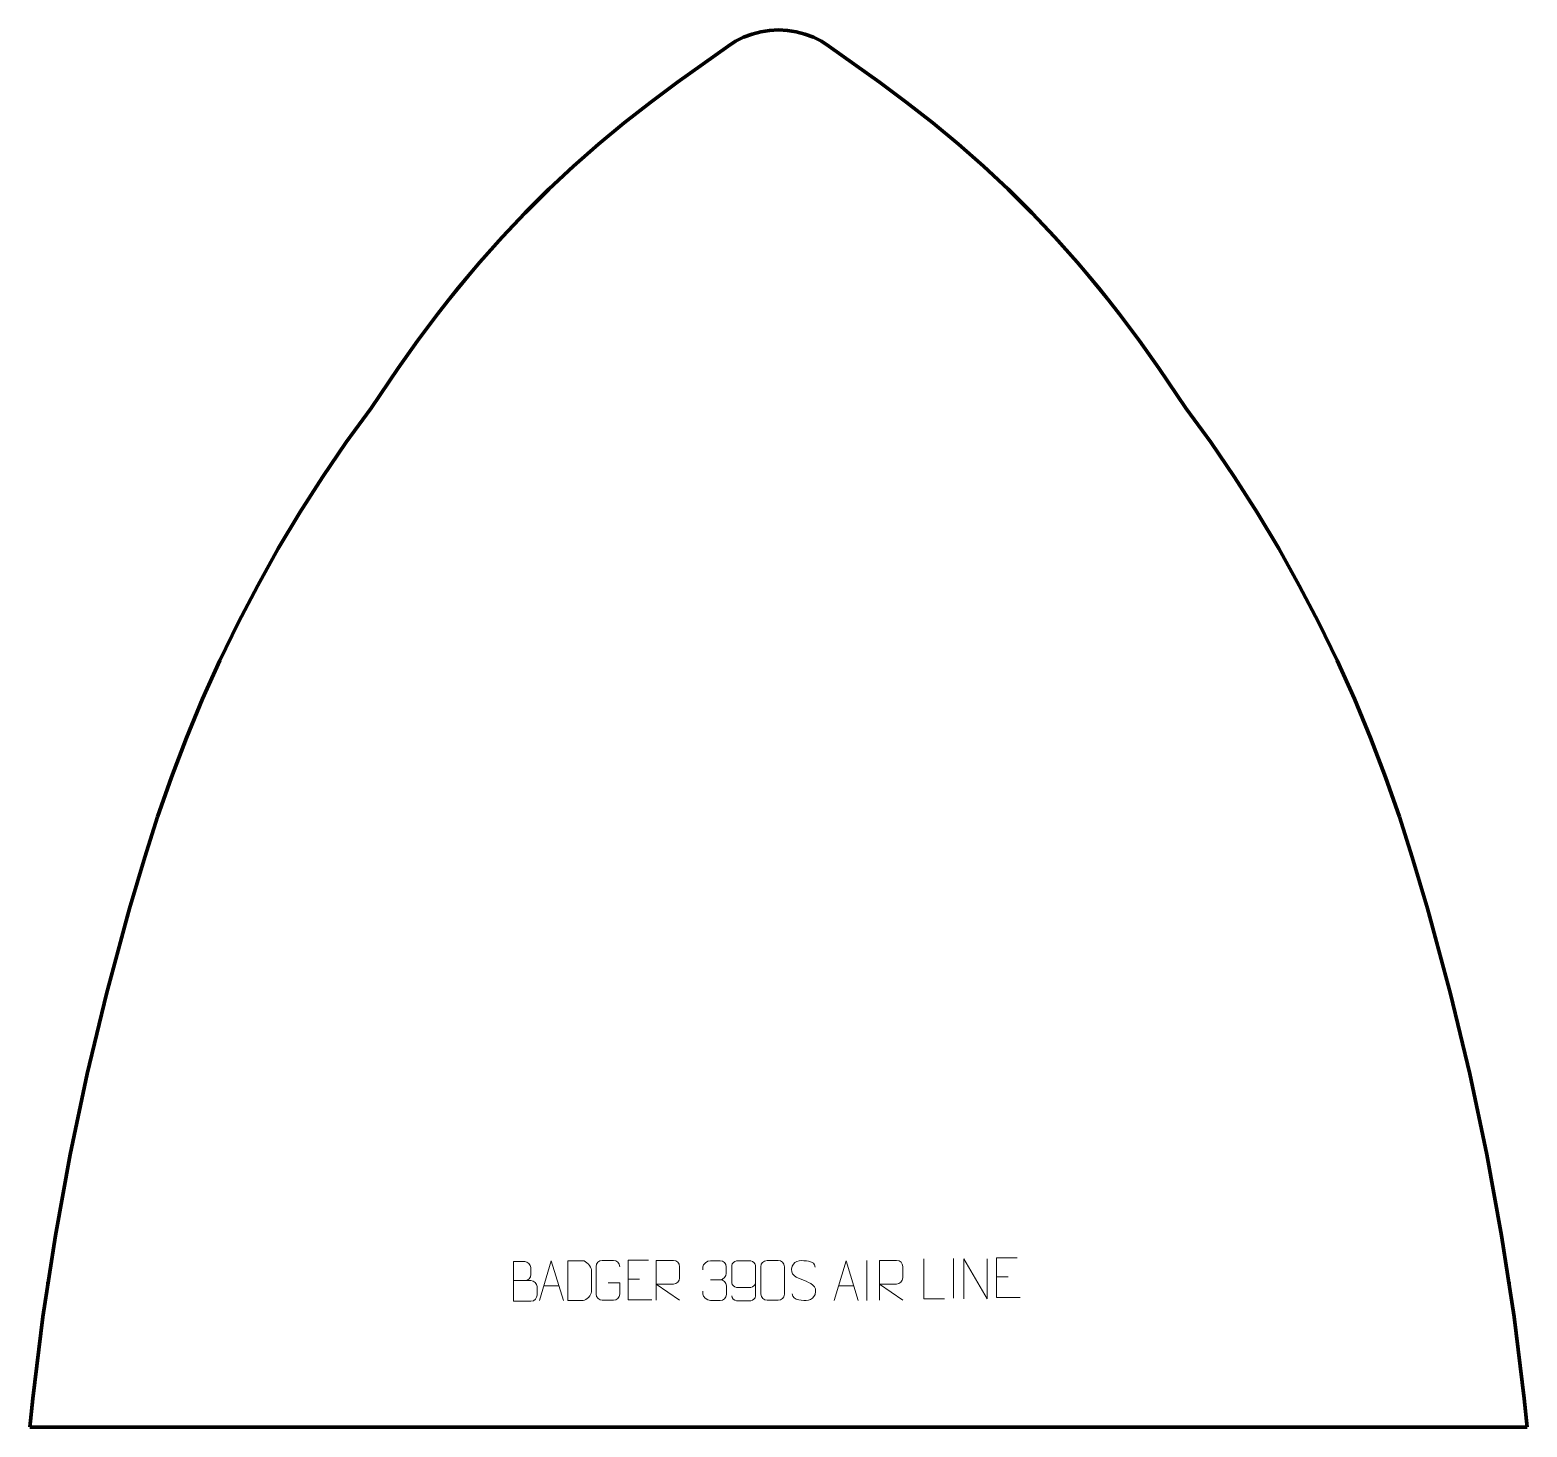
# Model space of a CAD drawing. Header units: millimetres. Extents: x -470 to 470, y -439 to 439.
import ezdxf

# ---------------------------------------------------------------- set-up
doc = ezdxf.new("R2010")
doc.units = ezdxf.units.MM
doc.header["$MEASUREMENT"] = 0
doc.layers.add('layer 1', color=7, linetype='Continuous')

msp = doc.modelspace()

# ---------------------------------------------------------------- linework, layer by layer
at = {"layer": 'layer 1', "color": 242, "lineweight": 106}
for points in [[(-21.8939, 434.0909), (-21.8939, 434.0909), (-26.9256, 431.5656), (-26.9256, 431.5656)], [(-16.6287, 436.0845), (-16.6287, 436.0845), (-21.8939, 434.0909), (-21.8939, 434.0909)], [(-11.1853, 437.5237), (-11.1853, 437.5237), (-16.6287, 436.0845), (-16.6287, 436.0845)], [(-5.6229, 438.393), (-5.6229, 438.393), (-11.1853, 437.5237), (-11.1853, 437.5237)], [(-0.0006, 438.6832), (-0.0006, 438.6832), (-5.6229, 438.393), (-5.6229, 438.393)], [(5.6229, 438.393), (5.6229, 438.393), (-0.0006, 438.6832), (-0.0006, 438.6832)], [(11.1853, 437.5237), (11.1853, 437.5237), (5.6229, 438.393), (5.6229, 438.393)], [(16.6287, 436.0845), (16.6287, 436.0845), (11.1853, 437.5237), (11.1853, 437.5237)], [(21.8927, 434.0909), (21.8927, 434.0909), (16.6287, 436.0845), (16.6287, 436.0845)], [(26.9256, 431.5656), (26.9256, 431.5656), (21.8927, 434.0909), (21.8927, 434.0909)], [(-31.6694, 428.5342), (-31.6694, 428.5342), (-63.3397, 405.9138), (-63.3397, 405.9138)], [(-26.9256, 431.5656), (-26.9256, 431.5656), (-31.6694, 428.5342), (-31.6694, 428.5342)], [(31.6694, 428.5342), (31.6694, 428.5342), (26.9256, 431.5656), (26.9256, 431.5656)], [(31.6694, 428.5342), (31.6694, 428.5342), (63.3397, 405.9138), (63.3397, 405.9138)], [(-80.285, 393.4284), (-80.285, 393.4284), (-63.3397, 405.9138), (-63.3397, 405.9138)], [(80.285, 393.4284), (80.285, 393.4284), (63.3397, 405.9138), (63.3397, 405.9138)], [(-96.8553, 380.4502), (-96.8553, 380.4502), (-80.285, 393.4284), (-80.285, 393.4284)], [(96.8553, 380.4502), (96.8553, 380.4502), (80.285, 393.4284), (80.285, 393.4284)], [(-113.0377, 366.99), (-113.0377, 366.99), (-96.8553, 380.4502), (-96.8553, 380.4502)], [(113.0377, 366.99), (113.0377, 366.99), (96.8553, 380.4502), (96.8553, 380.4502)], [(-128.8158, 353.0575), (-128.8158, 353.0575), (-113.0377, 366.99), (-113.0377, 366.99)], [(128.8158, 353.0575), (128.8158, 353.0575), (113.0377, 366.99), (113.0377, 366.99)], [(-144.1755, 338.6691), (-144.1755, 338.6691), (-128.8158, 353.0575), (-128.8158, 353.0575)], [(144.177, 338.6691), (144.177, 338.6691), (128.8158, 353.0575), (128.8158, 353.0575)], [(-159.1069, 323.8333), (-159.1069, 323.8333), (-144.1755, 338.6691), (-144.1755, 338.6691)], [(159.1069, 323.8333), (159.1069, 323.8333), (144.177, 338.6691), (144.177, 338.6691)], [(-173.5947, 308.5636), (-173.5947, 308.5636), (-159.1069, 323.8333), (-159.1069, 323.8333)], [(173.5936, 308.5636), (173.5936, 308.5636), (159.1069, 323.8333), (159.1069, 323.8333)], [(-187.6264, 292.8741), (-187.6264, 292.8741), (-173.5947, 308.5636), (-173.5947, 308.5636)], [(187.6253, 292.8741), (187.6253, 292.8741), (173.5936, 308.5636), (173.5936, 308.5636)], [(-193.3455, 286.0871), (-193.3455, 286.0871), (-187.6264, 292.8741), (-187.6264, 292.8741)], [(193.3455, 286.0871), (193.3455, 286.0871), (187.6253, 292.8741), (187.6253, 292.8741)], [(-193.3455, 286.0871), (-193.3455, 286.0871), (-207.5291, 268.7901), (-207.5291, 268.7901)], [(-201.189, 276.7795), (-201.189, 276.7795), (-193.3455, 286.0871), (-193.3455, 286.0871)], [(201.1889, 276.7795), (201.1889, 276.7795), (193.3455, 286.0871), (193.3455, 286.0871)], [(193.3455, 286.0871), (193.3455, 286.0871), (207.5291, 268.7901), (207.5291, 268.7901)], [(-207.5291, 268.7901), (-207.5291, 268.7901), (-201.189, 276.7795), (-201.189, 276.7795)], [(207.5291, 268.7901), (207.5291, 268.7901), (201.1889, 276.7795), (201.1889, 276.7795)], [(-214.2728, 260.2919), (-214.2728, 260.2919), (-207.5291, 268.7901), (-207.5291, 268.7901)], [(214.2728, 260.2919), (214.2728, 260.2919), (207.5291, 268.7901), (207.5291, 268.7901)], [(-214.2728, 260.2919), (-214.2728, 260.2919), (-226.8652, 243.4257), (-226.8652, 243.4257)], [(226.8657, 243.4257), (226.8657, 243.4257), (214.2728, 260.2919), (214.2728, 260.2919)], [(-238.9571, 226.1967), (-238.9571, 226.1967), (-226.8652, 243.4257), (-226.8652, 243.4257)], [(238.956, 226.1967), (238.956, 226.1967), (226.8657, 243.4257), (226.8657, 243.4257)], [(-238.9571, 226.1967), (-238.9571, 226.1967), (-255.9539, 201.2011), (-255.9539, 201.2011)], [(238.956, 226.1967), (238.956, 226.1967), (255.954, 201.2011), (255.954, 201.2011)], [(-271.4756, 179.7903), (-271.4756, 179.7903), (-255.9539, 201.2011), (-255.9539, 201.2011)], [(271.4745, 179.7903), (271.4745, 179.7903), (255.954, 201.2011), (255.954, 201.2011)], [(-286.3651, 157.9362), (-286.3651, 157.9362), (-271.4756, 179.7903), (-271.4756, 179.7903)], [(286.3651, 157.9362), (286.3651, 157.9362), (271.4745, 179.7903), (271.4745, 179.7903)], [(-300.6083, 135.6545), (-300.6083, 135.6545), (-286.3651, 157.9362), (-286.3651, 157.9362)], [(300.6088, 135.6545), (300.6088, 135.6545), (286.3651, 157.9362), (286.3651, 157.9362)], [(-314.1957, 112.9661), (-314.1957, 112.9661), (-300.6083, 135.6545), (-300.6083, 135.6545)], [(314.1958, 112.9661), (314.1958, 112.9661), (300.6088, 135.6545), (300.6088, 135.6545)], [(-327.1124, 89.8911), (-327.1124, 89.8911), (-314.1957, 112.9661), (-314.1957, 112.9661)], [(327.1125, 89.8911), (327.1125, 89.8911), (314.1958, 112.9661), (314.1958, 112.9661)], [(-327.1124, 89.8911), (-327.1124, 89.8911), (-339.3506, 66.4474), (-339.3506, 66.4474)], [(339.3507, 66.4474), (339.3507, 66.4474), (327.1125, 89.8911), (327.1125, 89.8911)], [(-350.8974, 42.6572), (-350.8974, 42.6572), (-339.3506, 66.4474), (-339.3506, 66.4474)], [(350.8974, 42.6572), (350.8974, 42.6572), (339.3507, 66.4474), (339.3507, 66.4474)], [(-361.7434, 18.5388), (-361.7434, 18.5388), (-350.8974, 42.6572), (-350.8974, 42.6572)], [(361.7435, 18.5388), (361.7435, 18.5388), (350.8974, 42.6572), (350.8974, 42.6572)], [(-371.881, -5.8866), (-371.881, -5.8866), (-361.7434, 18.5388), (-361.7434, 18.5388)], [(371.881, -5.8866), (371.881, -5.8866), (361.7435, 18.5388), (361.7435, 18.5388)], [(-381.2996, -30.5983), (-381.2996, -30.5983), (-371.881, -5.8866), (-371.881, -5.8866)], [(381.2997, -30.5983), (381.2997, -30.5983), (371.881, -5.8866), (371.881, -5.8866)], [(-381.2996, -30.5983), (-381.2996, -30.5983), (-389.9913, -55.5742), (-389.9913, -55.5742)], [(389.9914, -55.5742), (389.9914, -55.5742), (381.2997, -30.5983), (381.2997, -30.5983)], [(-397.9496, -80.7932), (-397.9496, -80.7932), (-389.9913, -55.5742), (-389.9913, -55.5742)], [(-387.6172, -48.753), (-387.6172, -48.753), (-387.7884, -48.753), (-387.7884, -48.753)], [(387.6172, -48.753), (387.6172, -48.753), (387.7873, -48.753), (387.7873, -48.753)], [(397.9482, -80.7932), (397.9482, -80.7932), (389.9914, -55.5742), (389.9914, -55.5742)], [(-407.5943, -112.9927), (-407.5943, -112.9927), (-397.9496, -80.7932), (-397.9496, -80.7932)], [(407.5944, -112.9927), (407.5944, -112.9927), (397.9482, -80.7932), (397.9482, -80.7932)], [(-407.5943, -112.9927), (-407.5943, -112.9927), (-413.3409, -133.8888), (-413.3409, -133.8888)], [(-413.3409, -133.8888), (-413.3409, -133.8888), (-408.7249, -116.7641), (-408.7249, -116.7641)], [(-408.7249, -116.7641), (-408.7249, -116.7641), (-407.5943, -112.9927), (-407.5943, -112.9927)], [(408.725, -116.7641), (408.725, -116.7641), (407.5944, -112.9927), (407.5944, -112.9927)], [(407.5944, -112.9927), (407.5944, -112.9927), (413.3409, -133.8888), (413.3409, -133.8888)], [(413.3409, -133.8888), (413.3409, -133.8888), (408.725, -116.7641), (408.725, -116.7641)], [(-422.1804, -166.6752), (-422.1804, -166.6752), (-413.3409, -133.8888), (-413.3409, -133.8888)], [(422.1804, -166.6752), (422.1804, -166.6752), (413.3409, -133.8888), (413.3409, -133.8888)], [(-434.2474, -216.9379), (-434.2474, -216.9379), (-422.1804, -166.6752), (-422.1804, -166.6752)], [(434.246, -216.9379), (434.246, -216.9379), (422.1804, -166.6752), (422.1804, -166.6752)], [(-434.2474, -216.9379), (-434.2474, -216.9379), (-444.9167, -267.5182), (-444.9167, -267.5182)], [(444.9171, -267.5182), (444.9171, -267.5182), (434.246, -216.9379), (434.246, -216.9379)], [(-454.1797, -318.3731), (-454.1797, -318.3731), (-444.9167, -267.5182), (-444.9167, -267.5182)], [(454.1798, -318.3731), (454.1798, -318.3731), (444.9171, -267.5182), (444.9171, -267.5182)], [(-454.1797, -318.3731), (-454.1797, -318.3731), (-462.0299, -369.4659), (-462.0299, -369.4659)], [(454.1798, -318.3731), (454.1798, -318.3731), (462.0299, -369.4659), (462.0299, -369.4659)], [(-458.8387, -348.6983), (-458.8387, -348.6983), (-459.9159, -348.6983), (-459.9159, -348.6983)], [(458.8387, -348.6983), (458.8387, -348.6983), (459.9159, -348.6983), (459.9159, -348.6983)], [(-468.4611, -420.7576), (-468.4611, -420.7576), (-462.0299, -369.4659), (-462.0299, -369.4659)], [(468.4612, -420.7576), (468.4612, -420.7576), (462.0299, -369.4659), (462.0299, -369.4659)], [(-470.205, -438.6824), (-470.205, -438.6824), (-468.4611, -420.7576), (-468.4611, -420.7576)], [(470.205, -438.6824), (470.205, -438.6824), (468.4612, -420.7576), (468.4612, -420.7576)], [(470.205, -438.6824), (470.205, -438.6824), (-470.205, -438.6824), (-470.205, -438.6824)]]:
    msp.add_open_spline(points, degree=3, dxfattribs=at)
at = {"layer": 'layer 1', "color": 250, "lineweight": 9}
for points, knots in [([(-166.4559, -346.7191), (-162.8173, -346.7187), (-159.2302, -346.7187), (-155.5908, -346.7191), (-155.5908, -346.7191), (-153.6154, -346.7364), (-151.6918, -348.4724), (-151.6918, -350.5221), (-151.6918, -350.5221), (-151.6922, -351.6507), (-151.6922, -354.7001), (-151.6918, -355.829), (-151.6918, -355.829), (-151.6742, -357.6869), (-153.2163, -359.7008), (-155.5378, -359.6839), (-155.5378, -359.6839), (-159.1776, -359.6835), (-162.817, -359.6835), (-166.4559, -359.6839), (-166.4559, -359.6839), (-166.4559, -351.3656), (-166.4559, -343.0478), (-166.4559, -334.7303), (-166.4559, -334.7303), (-164.0822, -334.7303), (-161.7081, -334.7303), (-159.3339, -334.7303), (-159.3339, -334.7303), (-157.6531, -334.7127), (-155.5563, -336.6232), (-155.5386, -338.5856), (-155.5386, -338.5856), (-155.539, -340.6517), (-155.539, -340.7976), (-155.5386, -342.8642), (-155.5386, -342.8642), (-155.5213, -344.9303), (-157.3758, -346.7364), (-159.3858, -346.7191)], [0, 0, 0, 0, 0.09090909, 0.09090909, 0.09090909, 0.09090909, 0.18181818, 0.18181818, 0.18181818, 0.18181818, 0.27272727, 0.27272727, 0.27272727, 0.27272727, 0.36363636, 0.36363636, 0.36363636, 0.36363636, 0.45454545, 0.45454545, 0.45454545, 0.45454545, 0.54545455, 0.54545455, 0.54545455, 0.54545455, 0.63636364, 0.63636364, 0.63636364, 0.63636364, 0.72727273, 0.72727273, 0.72727273, 0.72727273, 0.81818182, 0.81818182, 0.81818182, 0.81818182, 1, 1, 1, 1]), ([(-150.0713, -359.1957), (-150.0713, -359.1957), (-142.7003, -334.2423), (-142.7003, -334.2423), (-142.7003, -334.2423), (-142.7003, -334.2423), (-135.1304, -359.1957), (-135.1304, -359.1957)], [0, 0, 0, 0, 0.33333333, 0.33333333, 0.33333333, 0.33333333, 1, 1, 1, 1]), ([(-132.3076, -359.1676), (-129.9758, -359.1673), (-125.0256, -359.1913), (-122.6941, -359.1916), (-122.6941, -359.1916), (-120.7691, -359.297), (-117.4505, -355.7554), (-117.4617, -353.7381), (-117.4617, -353.7381), (-117.4621, -347.9679), (-117.4621, -345.7983), (-117.4617, -340.029), (-117.4617, -340.029), (-117.466, -337.8909), (-120.8405, -334.2308), (-122.9929, -334.2443), (-122.9929, -334.2443), (-125.3186, -334.2443), (-130.0429, -334.2443), (-132.369, -334.2443), (-132.369, -334.2443), (-132.3686, -339.9912), (-132.3073, -353.4204), (-132.3076, -359.1676)], [0, 0, 0, 0, 0.14285714, 0.14285714, 0.14285714, 0.14285714, 0.28571429, 0.28571429, 0.28571429, 0.28571429, 0.42857143, 0.42857143, 0.42857143, 0.42857143, 0.57142857, 0.57142857, 0.57142857, 0.57142857, 0.71428571, 0.71428571, 0.71428571, 0.71428571, 1, 1, 1, 1]), ([(-106.9103, -348.054), (-106.9103, -348.054), (-99.7422, -348.054), (-99.7422, -348.054), (-99.7422, -348.054), (-99.7422, -348.054), (-99.7422, -355.2221), (-99.7422, -355.2221), (-99.7422, -355.2221), (-99.8819, -357.5455), (-101.5591, -359.0251), (-103.7069, -359.0359), (-103.7069, -359.0359), (-106.0387, -359.0355), (-108.3707, -359.0355), (-110.7022, -359.0359), (-110.7022, -359.0359), (-112.6271, -359.1413), (-114.5993, -357.2568), (-114.5881, -355.2395), (-114.5881, -355.2395), (-114.5877, -349.4694), (-114.5877, -343.6997), (-114.5881, -337.9303), (-114.5881, -337.9303), (-114.5839, -335.7923), (-112.8371, -334.0731), (-110.6848, -334.0865), (-110.6848, -334.0865), (-108.3591, -334.0865), (-106.033, -334.0865), (-103.7069, -334.0865), (-103.7069, -334.0865), (-101.7602, -334.0511), (-99.7688, -335.5426), (-99.7422, -337.9803)], [0, 0, 0, 0, 0.1, 0.1, 0.1, 0.1, 0.2, 0.2, 0.2, 0.2, 0.3, 0.3, 0.3, 0.3, 0.4, 0.4, 0.4, 0.4, 0.5, 0.5, 0.5, 0.5, 0.6, 0.6, 0.6, 0.6, 0.7, 0.7, 0.7, 0.7, 0.8, 0.8, 0.8, 0.8, 1, 1, 1, 1]), ([(-81.6384, -333.8394), (-81.6384, -333.8394), (-94.5123, -333.8394), (-94.5123, -333.8394), (-94.5123, -333.8394), (-94.5123, -333.8394), (-94.5123, -358.793), (-94.5123, -358.793), (-94.5123, -358.793), (-94.5123, -358.793), (-79.6465, -358.793), (-79.6465, -358.793)], [0, 0, 0, 0, 0.25, 0.25, 0.25, 0.25, 0.5, 0.5, 0.5, 0.5, 1, 1, 1, 1]), ([(-76.7665, -359.0385), (-76.7665, -359.0385), (-76.7665, -334.085), (-76.7665, -334.085), (-76.7665, -334.085), (-73.1717, -334.085), (-69.5762, -334.085), (-65.981, -334.085), (-65.981, -334.085), (-63.6557, -334.1227), (-62.0984, -335.6127), (-62.1025, -337.9791), (-62.1025, -337.9791), (-62.1029, -340.0146), (-62.1029, -343.074), (-62.1025, -345.11), (-62.1025, -345.11), (-62.109, -346.9855), (-63.9213, -348.9273), (-65.9308, -348.9464), (-65.9308, -348.9464), (-65.9308, -348.9464), (-76.7665, -348.9464), (-76.7665, -348.9464), (-76.7665, -348.9464), (-76.7665, -348.9464), (-62.1118, -359.0385), (-62.1118, -359.0385)], [0, 0, 0, 0, 0.125, 0.125, 0.125, 0.125, 0.25, 0.25, 0.25, 0.25, 0.375, 0.375, 0.375, 0.375, 0.5, 0.5, 0.5, 0.5, 0.625, 0.625, 0.625, 0.625, 0.75, 0.75, 0.75, 0.75, 1, 1, 1, 1]), ([(-47.5068, -339.9266), (-47.5068, -339.9266), (-47.5068, -338.0694), (-47.5068, -338.0694), (-47.5068, -338.0694), (-47.5211, -336.3275), (-44.8566, -334.2094), (-42.7975, -334.2321), (-42.7975, -334.2321), (-40.7334, -334.2321), (-38.6694, -334.2321), (-36.6057, -334.2321), (-36.6057, -334.2321), (-34.4112, -334.2233), (-32.8129, -336.0701), (-32.7685, -337.9822), (-32.7685, -337.9822), (-32.7689, -339.4173), (-32.7689, -340.8524), (-32.7685, -342.2879), (-32.7685, -342.2879), (-32.8171, -343.9414), (-34.4197, -346.1714), (-36.618, -346.1614), (-36.618, -346.1614), (-34.4143, -346.1726), (-32.8063, -347.9758), (-32.7523, -350.0353), (-32.7523, -350.0353), (-32.7527, -351.82), (-32.7527, -353.6047), (-32.7523, -355.3898), (-32.7523, -355.3898), (-32.7422, -357.4512), (-34.7971, -359.2143), (-36.618, -359.2061), (-36.618, -359.2061), (-38.6833, -359.2059), (-40.7485, -359.2059), (-42.8141, -359.2061), (-42.8141, -359.2061), (-44.9827, -359.1947), (-47.5137, -356.7945), (-47.5323, -355.3327), (-47.5323, -355.3327), (-47.5323, -355.3327), (-47.5323, -353.4241), (-47.5323, -353.4241)], [0, 0, 0, 0, 0.07692308, 0.07692308, 0.07692308, 0.07692308, 0.15384615, 0.15384615, 0.15384615, 0.15384615, 0.23076923, 0.23076923, 0.23076923, 0.23076923, 0.30769231, 0.30769231, 0.30769231, 0.30769231, 0.38461538, 0.38461538, 0.38461538, 0.38461538, 0.46153846, 0.46153846, 0.46153846, 0.46153846, 0.53846154, 0.53846154, 0.53846154, 0.53846154, 0.61538462, 0.61538462, 0.61538462, 0.61538462, 0.69230769, 0.69230769, 0.69230769, 0.69230769, 0.76923077, 0.76923077, 0.76923077, 0.76923077, 0.84615385, 0.84615385, 0.84615385, 0.84615385, 1, 1, 1, 1]), ([(-29.3009, -356.3702), (-29.2768, -357.7097), (-27.9206, -359.363), (-26.3487, -359.3286), (-26.3487, -359.3286), (-23.3639, -359.3283), (-20.3787, -359.3283), (-17.3933, -359.3286), (-17.3933, -359.3286), (-16.1742, -359.3436), (-14.446, -357.906), (-14.441, -356.3702), (-14.441, -356.3702), (-14.4413, -350.0098), (-14.4413, -343.649), (-14.441, -337.2881), (-14.441, -337.2881), (-14.4457, -336.1253), (-16.1742, -334.3542), (-17.3933, -334.3298), (-17.3933, -334.3298), (-20.3787, -334.3301), (-23.3639, -334.3301), (-26.3487, -334.3298), (-26.3487, -334.3298), (-27.6268, -334.3736), (-29.2965, -335.9881), (-29.3009, -337.2881), (-29.3009, -337.2881), (-29.3009, -340.8716), (-29.3009, -344.4546), (-29.3009, -348.0374), (-29.3009, -348.0374), (-29.2624, -349.5156), (-27.6797, -350.9484), (-26.3487, -350.9464), (-26.3487, -350.9464), (-23.3639, -350.9466), (-20.3787, -350.9466), (-17.3933, -350.9464), (-17.3933, -350.9464), (-16.0638, -350.9514), (-14.4208, -349.4442), (-14.4625, -348.0156)], [0, 0, 0, 0, 0.08333333, 0.08333333, 0.08333333, 0.08333333, 0.16666667, 0.16666667, 0.16666667, 0.16666667, 0.25, 0.25, 0.25, 0.25, 0.33333333, 0.33333333, 0.33333333, 0.33333333, 0.41666667, 0.41666667, 0.41666667, 0.41666667, 0.5, 0.5, 0.5, 0.5, 0.58333333, 0.58333333, 0.58333333, 0.58333333, 0.66666667, 0.66666667, 0.66666667, 0.66666667, 0.75, 0.75, 0.75, 0.75, 0.83333333, 0.83333333, 0.83333333, 0.83333333, 1, 1, 1, 1]), ([(-7.1985, -334.1396), (-4.8728, -334.1396), (-2.5467, -334.1396), (-0.2206, -334.1396), (-0.2206, -334.1396), (1.726, -334.104), (3.7174, -335.5956), (3.7441, -338.0331), (3.7441, -338.0331), (3.7437, -343.7801), (3.7437, -349.5274), (3.7441, -355.2751), (3.7441, -355.2751), (3.6043, -357.5985), (1.9271, -359.0781), (-0.2206, -359.0888), (-0.2206, -359.0888), (-2.5525, -359.0885), (-4.8844, -359.0885), (-7.2159, -359.0888), (-7.2159, -359.0888), (-9.1409, -359.1943), (-11.113, -357.3098), (-11.1018, -355.2925), (-11.1018, -355.2925), (-11.1015, -349.5224), (-11.1015, -343.7527), (-11.1018, -337.9833), (-11.1018, -337.9833), (-11.0976, -335.8453), (-9.3509, -334.1261), (-7.1985, -334.1396)], [0, 0, 0, 0, 0.11111111, 0.11111111, 0.11111111, 0.11111111, 0.22222222, 0.22222222, 0.22222222, 0.22222222, 0.33333333, 0.33333333, 0.33333333, 0.33333333, 0.44444444, 0.44444444, 0.44444444, 0.44444444, 0.55555556, 0.55555556, 0.55555556, 0.55555556, 0.66666667, 0.66666667, 0.66666667, 0.66666667, 0.77777778, 0.77777778, 0.77777778, 0.77777778, 1, 1, 1, 1]), ([(15.7493, -346.4801), (11.501, -345.0098), (6.5929, -343.214), (8.598, -337.6937), (8.598, -337.6937), (10.1015, -333.5538), (15.3151, -333.9423), (18.9187, -334.5434), (18.9187, -334.5434), (21.7793, -335.0206), (22.644, -336.2338), (22.9546, -338.3179)], [0, 0, 0, 0, 0.25, 0.25, 0.25, 0.25, 0.5, 0.5, 0.5, 0.5, 1, 1, 1, 1]), ([(35.0627, -359.1512), (35.0627, -359.1512), (42.4337, -334.1977), (42.4337, -334.1977), (42.4337, -334.1977), (42.4337, -334.1977), (50.0036, -359.1512), (50.0036, -359.1512)], [0, 0, 0, 0, 0.33333333, 0.33333333, 0.33333333, 0.33333333, 1, 1, 1, 1]), ([(63.3675, -358.9939), (63.3675, -358.9939), (63.3675, -334.0404), (63.3675, -334.0404), (63.3675, -334.0404), (66.9623, -334.0404), (70.5578, -334.0404), (74.153, -334.0404), (74.153, -334.0404), (76.4783, -334.0781), (78.0356, -335.5681), (78.0315, -337.9345), (78.0315, -337.9345), (78.0311, -339.97), (78.0311, -343.0294), (78.0315, -345.0654), (78.0315, -345.0654), (78.025, -346.9409), (76.2127, -348.8827), (74.2032, -348.9018), (74.2032, -348.9018), (74.2032, -348.9018), (63.3675, -348.9018), (63.3675, -348.9018), (63.3675, -348.9018), (63.3675, -348.9018), (78.0222, -358.9939), (78.0222, -358.9939)], [0, 0, 0, 0, 0.125, 0.125, 0.125, 0.125, 0.25, 0.25, 0.25, 0.25, 0.375, 0.375, 0.375, 0.375, 0.5, 0.5, 0.5, 0.5, 0.625, 0.625, 0.625, 0.625, 0.75, 0.75, 0.75, 0.75, 1, 1, 1, 1]), ([(104.2702, -358.0929), (104.2702, -358.0929), (91.3211, -358.0929), (91.3211, -358.0929), (91.3211, -358.0929), (91.3211, -358.0929), (91.3211, -333.1393), (91.3211, -333.1393)], [0, 0, 0, 0, 0.33333333, 0.33333333, 0.33333333, 0.33333333, 1, 1, 1, 1]), ([(116.4683, -358.0928), (116.4683, -358.0928), (116.4683, -333.1393), (116.4683, -333.1393), (116.4683, -333.1393), (116.4683, -333.1393), (131.1231, -358.0928), (131.1231, -358.0928), (131.1231, -358.0928), (131.1231, -358.0928), (131.1231, -333.1393), (131.1231, -333.1393)], [0, 0, 0, 0, 0.25, 0.25, 0.25, 0.25, 0.5, 0.5, 0.5, 0.5, 1, 1, 1, 1]), ([(149.8963, -332.4598), (149.8963, -332.4598), (137.0224, -332.4598), (137.0224, -332.4598), (137.0224, -332.4598), (137.0224, -332.4598), (137.0224, -357.4134), (137.0224, -357.4134), (137.0224, -357.4134), (137.0224, -357.4134), (151.8882, -357.4134), (151.8882, -357.4134)], [0, 0, 0, 0, 0.25, 0.25, 0.25, 0.25, 0.5, 0.5, 0.5, 0.5, 1, 1, 1, 1]), ([(15.7493, -346.4803), (19.7679, -348.127), (24.7974, -350.0153), (22.9634, -355.3755), (22.9634, -355.3755), (21.5036, -359.642), (16.5928, -359.3853), (12.8667, -358.8306), (12.8667, -358.8306), (10.1167, -358.4208), (8.8958, -357.2073), (8.5178, -355.0951)], [0, 0, 0, 0, 0.25, 0.25, 0.25, 0.25, 0.5, 0.5, 0.5, 0.5, 1, 1, 1, 1])]:
    msp.add_open_spline(points, degree=3, knots=knots, dxfattribs=at)
for points in [[(55.5332, -334.1874), (55.5332, -334.1874), (55.5332, -359.1615), (55.5332, -359.1615)], [(109.9339, -332.8524), (109.9339, -332.8524), (109.9339, -357.8265), (109.9339, -357.8265)], [(-94.5123, -345.7191), (-94.5123, -345.7191), (-87.3442, -345.7191), (-87.3442, -345.7191)], [(-42.7971, -346.1717), (-42.7971, -346.1717), (-36.6007, -346.1717), (-36.6007, -346.1717)], [(137.0224, -344.3395), (137.0224, -344.3395), (144.1905, -344.3395), (144.1905, -344.3395)], [(-147.3487, -349.9464), (-147.3487, -349.9464), (-137.853, -349.9464), (-137.853, -349.9464)], [(37.7853, -349.9018), (37.7853, -349.9018), (47.281, -349.9018), (47.281, -349.9018)]]:
    msp.add_open_spline(points, degree=3, dxfattribs=at)

doc.saveas('drawing.dxf')
